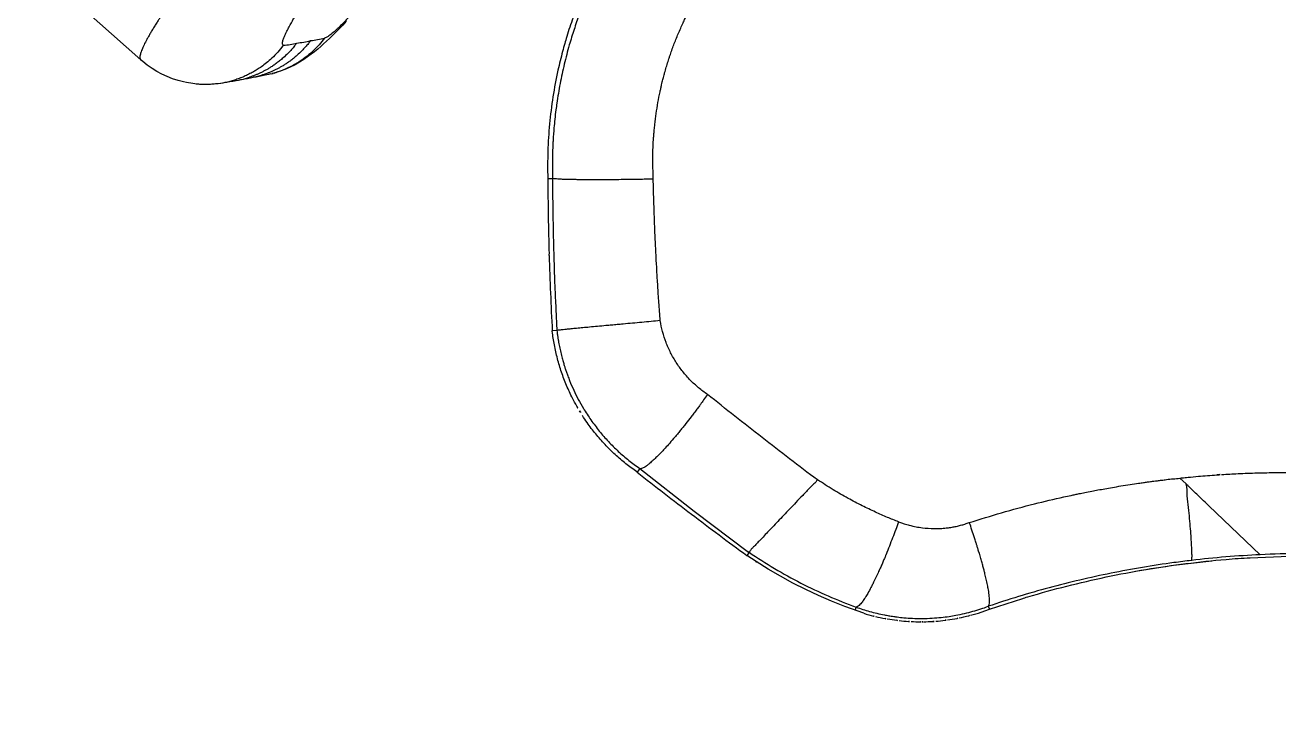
# Model space of a CAD drawing. Header units: millimetres. Extents: x 1145859089 to 1147511753, y -1047484727 to -1047247487.
# Drawn here: x 1146331046 to 1146331303.7, y -1047437019.3 to -1047436878 of the extents above; entities that cross this region are included whole.
import ezdxf
from ezdxf.xclip import XClip

# ---------------------------------------------------------------- set-up
doc = ezdxf.new("R2010")
doc.units = ezdxf.units.MM
doc.header["$LTSCALE"] = 100
doc.header["$MEASUREMENT"] = 0
doc.header["$XCLIPFRAME"] = 2
doc.linetypes.add('CENTERX2', pattern=[4, 2.5, -0.5, 0.5, -0.5])
doc.layers.get('0').update_dxf_attribs({"linetype": 'CONTINUOUS'})
for name, color, linetype in [('L-지중매입', 3, 'CENTERX2'), ('XREF', 135, 'CONTINUOUS'), ('단지배치도$0$W240910', 135, 'CONTINUOUS')]:
    doc.layers.add(name, color=color, linetype=linetype)

# ---------------------------------------------------------------- blocks, each defined once
blk = doc.blocks.new('단지배치도$0$zw$9902')
at = {"layer": '단지배치도$0$W240910', "linetype": 'ByBlock', "ltscale": 20}
for p, q in [((62396.15, -65515.78), (62379.25, -65500.76)), ((62437.66, -65508.67), (62436.95, -65509.41)), ((62438.39, -65507.89), (62437.66, -65508.67)), ((62435.61, -65510.77), (62434.98, -65511.39)), ((62436.26, -65510.11), (62435.61, -65510.77)), ((62436.95, -65509.41), (62436.26, -65510.11)), ((62432.52, -65513.62), (62431.87, -65514.15)), ((62433.14, -65513.08), (62432.52, -65513.62)), ((62433.74, -65512.54), (62433.14, -65513.08)), ((62434.35, -65511.98), (62433.74, -65512.54)), ((62434.98, -65511.39), (62434.35, -65511.98)), ((62396.58, -65516.16), (62396.14, -65515.78)), ((62396.15, -65515.78), (62396.15, -65515.78)), ((62397.51, -65516.89), (62396.58, -65516.16)), ((62428.81, -65516.27), (62427.87, -65516.8)), ((62429.67, -65515.74), (62428.81, -65516.27)), ((62430.46, -65515.2), (62429.67, -65515.74)), ((62431.19, -65514.67), (62430.46, -65515.2)), ((62431.87, -65514.15), (62431.19, -65514.67)), ((62398.48, -65517.57), (62397.51, -65516.89)), ((62399.49, -65518.19), (62398.48, -65517.57)), ((62400.53, -65518.75), (62399.49, -65518.19)), ((62401.6, -65519.24), (62400.53, -65518.75)), ((62421.76, -65518.98), (62421.12, -65519.12)), ((62422.4, -65518.83), (62421.76, -65518.98)), ((62422.89, -65518.71), (62422.4, -65518.83)), ((62424.6, -65518.21), (62423.33, -65518.6)), ((62425.78, -65517.78), (62424.6, -65518.21)), ((62426.87, -65517.3), (62425.78, -65517.78)), ((62427.87, -65516.8), (62426.87, -65517.3)), ((62402.7, -65519.68), (62401.6, -65519.24)), ((62403.83, -65520.05), (62402.7, -65519.68)), ((62404.97, -65520.35), (62403.83, -65520.05)), ((62405.59, -65520.49), (62404.97, -65520.35)), ((62412.05, -65520.72), (62411.64, -65520.76)), ((62412.64, -65520.64), (62412.05, -65520.72)), ((62413.25, -65520.55), (62412.64, -65520.64)), ((62413.86, -65520.46), (62413.25, -65520.55)), ((62414.48, -65520.35), (62413.86, -65520.46)), ((62415.11, -65520.23), (62414.48, -65520.35)), ((62415.75, -65520.1), (62415.11, -65520.23)), ((62416.23, -65520.03), (62415.75, -65520.1)), ((62416.84, -65519.92), (62416.23, -65520.03)), ((62416.87, -65519.85), (62416.4, -65519.96)), ((62417.47, -65519.81), (62416.84, -65519.92)), ((62418.1, -65519.69), (62417.47, -65519.81)), ((62418.74, -65519.55), (62418.1, -65519.69)), ((62419.26, -65519.46), (62418.74, -65519.55)), ((62419.87, -65519.36), (62419.26, -65519.46)), ((62419.87, -65519.29), (62419.39, -65519.4)), ((62420.49, -65519.24), (62419.87, -65519.36)), ((62421.12, -65519.12), (62420.49, -65519.24)), ((62479.81, -65540.18), (62480.78, -65540.17)), ((62480.07, -65555.85), (62480.06, -65555.7)), ((62480.07, -65556), (62480.07, -65555.85)), ((62481.68, -65571.41), (62480.72, -65571.5)), ((62498.72, -65599.79), (62498.18, -65600.53)), ((62498.72, -65599.79), (62509.89, -65608.5)), ((62498.72, -65599.79), (62498.73, -65599.79)), ((62535.24, -65602.08), (62535.21, -65602.11)), ((62609.66, -65601.74), (62609.69, -65601.74)), ((62610.95, -65602.94), (62609.69, -65601.74)), ((62509.89, -65608.5), (62521.08, -65616.93)), ((62614.89, -65606.69), (62615.66, -65607.42)), ((62626.2, -65617.48), (62615.67, -65607.43)), ((62521.17, -65616.99), (62520.7, -65617.65)), ((62522.61, -65618.9), (62520.7, -65617.65)), ((62521.08, -65616.93), (62521.1, -65616.91)), ((62521.12, -65616.94), (62521.09, -65616.92)), ((62521.13, -65616.96), (62521.12, -65616.94)), ((62521.15, -65616.97), (62521.13, -65616.96)), ((62521.16, -65616.98), (62521.15, -65616.97)), ((62521.16, -65616.99), (62521.16, -65616.98)), ((62521.17, -65616.99), (62521.16, -65616.99)), ((62525.09, -65620.45), (62522.61, -65618.9)), ((62549.28, -65617.5), (62549.28, -65617.51)), ((62608.37, -65619.64), (62616.25, -65618.71)), ((62624.15, -65618.09), (62632.08, -65617.79)), ((62626.2, -65617.48), (62626.21, -65617.48)), ((62527.62, -65621.92), (62525.09, -65620.45)), ((62530.19, -65623.32), (62527.62, -65621.92)), ((62600.54, -65620.88), (62608.37, -65619.64)), ((62532.8, -65624.64), (62530.19, -65623.32)), ((62535.44, -65625.88), (62532.8, -65624.64)), ((62538.13, -65627.05), (62535.44, -65625.88)), ((62540.84, -65628.14), (62538.13, -65627.05)), ((62570.54, -65628.69), (62577.44, -65626.45)), ((62544.76, -65629.52), (62540.84, -65628.14)), ((62543.17, -65628.24), (62542.93, -65628.91)), ((62568.84, -65629.28), (62570.54, -65628.69)), ((62570.32, -65628.08), (62570.32, -65628.08)), ((62570.32, -65628.08), (62570.54, -65628.69))]:
    blk.add_line(p, q, dxfattribs=at)
at = {"layer": '단지배치도$0$W240910'}
for radius in [11431.38, 11931.38]:
    blk.add_arc((57394.29, -57699.4), radius, 251.62775, 321.418131, dxfattribs=at)
at = {"layer": '단지배치도$0$W240910', "linetype": 'ByBlock', "ltscale": 20}
for centre, radius, start, end in [((62569.71, -65537.23), 89.91, 163.0571, 164.0213), ((62423.08, -65490.26), 22.69, 276.041, 283.0926), ((62425.66, -65489.25), 23.25, 276.3171, 283.463), ((62428.23, -65488.07), 23.96, 276.8061, 283.7855), ((62570.97, -65537.59), 91.22, 164.0214, 165.0566), ((62396.57, -65515.29), 0.627, 227.6394, 229.6086), ((62418.23, -65499.91), 19.37, 283.9058, 284.8527), ((62418.34, -65500.3), 18.96, 284.8513, 286.1881), ((62418.46, -65500.71), 18.54, 286.1889, 287.3195), ((62418.57, -65501.08), 18.15, 287.3193, 288.5189), ((62412.34, -65500.74), 19.64, 283.3436, 288.2741), ((63088.88, -65538.21), 609.06, 180.18551, 181.6452), ((63088.88, -65538.21), 609.06, 181.67343, 183.13284), ((62518.3, -65567.22), 37.82, 186.4843, 186.6087), ((62521.31, -65566.85), 40.85, 209.5068, 211.0214), ((62521.36, -65566.82), 40.9, 211.0218, 212.6519), ((62519.45, -65569.5), 37.62, 235.4313, 235.5693), ((63056.66, -64889.14), 904.42, 231.86624, 232.75663), ((63056.66, -64889.14), 904.42, 232.75667, 233.65852), ((62575.92, -65535.97), 98.59, 235.9427, 236.1432), ((62577.03, -65534.84), 99.34, 235.7836, 242.922), ((62576.29, -65535.39), 99.28, 237.1977, 237.4829), ((62635.8, -65820.29), 203.03, 96.7106, 97.7352), ((62635.51, -65817.88), 200.61, 92.6566, 96.7086), ((62635.9, -65821.94), 204.69, 90.4065, 92.7158), ((62577.01, -65534.96), 99.23, 242.9018, 250.0614), ((62556.49, -65590.91), 40.35, 253.1026, 256.0561), ((62556.41, -65591.07), 40.19, 284.8255, 288.0269), ((62556.54, -65590.69), 40.58, 256.0534, 256.6146), ((62556.48, -65590.98), 40.28, 256.6117, 259.4773), ((62556.41, -65591.3), 39.96, 259.4802, 260.1305), ((62556.41, -65591.35), 39.9, 260.1308, 262.9566), ((62556.42, -65591.24), 40.02, 262.9548, 263.6498), ((62556.43, -65591.18), 40.08, 263.6503, 266.4481), ((62556.43, -65591.15), 40.1, 266.4479, 267.2055), ((62556.43, -65591.19), 40.06, 267.205, 269.9922), ((62556.43, -65591.28), 39.98, 269.9929, 270.4661), ((62556.43, -65591.23), 40.02, 270.4661, 270.8668), ((62556.42, -65591.17), 40.09, 270.8674, 273.6274), ((62556.42, -65591.15), 40.11, 273.6271, 274.4229), ((62556.43, -65591.19), 40.07, 274.4225, 277.246), ((62556.43, -65591.24), 40.01, 277.2465, 277.9236), ((62556.45, -65591.36), 39.9, 277.9218, 280.7633), ((62556.44, -65591.31), 39.95, 280.7635, 281.4026), ((62556.37, -65590.98), 40.28, 281.4057, 284.2789), ((62556.3, -65590.68), 40.59, 284.2759, 284.8318)]:
    blk.add_arc(centre, radius, start, end, dxfattribs=at)
for points, start_tangent, end_tangent in [([(62495.01, -65487.15), (62492.04, -65491.91), (62489.38, -65496.84), (62487.02, -65501.92), (62484.99, -65507.14), (62483.7, -65511.03)], (-0.555624, -0.831434), (-0.291413, -0.956597)), ([(62493.68, -65491.12), (62493.49, -65491.44), (62493.26, -65491.82), (62492.84, -65492.54), (62492.6, -65492.96), (62492.36, -65493.38), (62492.13, -65493.78), (62491.92, -65494.17), (62491.59, -65494.76), (62491.35, -65495.21), (62491.11, -65495.67), (62490.77, -65496.31), (62490.6, -65496.64), (62490.4, -65497.04), (62490.15, -65497.53), (62489.68, -65498.49), (62489.29, -65499.3), (62488.93, -65500.09), (62488.64, -65500.73), (62488.38, -65501.3), (62488.23, -65501.65), (62488.08, -65502), (62487.93, -65502.35), (62487.78, -65502.7), (62487.63, -65503.05), (62487.49, -65503.4), (62487.34, -65503.76), (62486.29, -65506.47), (62485.2, -65509.59), (62484.23, -65512.75)], (-0.519037, -0.854752), (-0.274649, -0.961545)), ([(62445.32, -65499.89), (62444.34, -65501.04), (62444, -65501.44), (62443.73, -65501.74), (62443.39, -65502.13), (62442.98, -65502.61), (62442.49, -65503.16), (62441.95, -65503.78), (62441.52, -65504.26), (62441.13, -65504.69), (62440.79, -65505.06), (62440.49, -65505.39), (62440.23, -65505.67), (62439.7, -65506.24), (62439.4, -65506.56), (62439.11, -65506.87), (62438.82, -65507.18), (62438.54, -65507.47), (62438.26, -65507.76), (62437.56, -65508.47), (62436.92, -65509.09), (62436.47, -65509.52), (62436.2, -65509.76), (62435.91, -65510.02), (62435.52, -65510.35), (62435.23, -65510.59), (62434.81, -65510.9), (62434.51, -65511.1), (62433.94, -65511.34)], (-0.64872, -0.761027), (-0.975614, -0.219493)), ([(62403.14, -65502.6), (62402.82, -65503.06), (62402.38, -65503.71), (62401.83, -65504.52), (62401.19, -65505.48), (62400.84, -65506), (62400.52, -65506.5), (62399.92, -65507.43), (62399.52, -65508.06), (62399.03, -65508.85), (62398.57, -65509.6), (62398.15, -65510.31), (62397.77, -65510.98), (62397.42, -65511.61), (62397.11, -65512.2)], (-0.49504, -0.86887), (-0.37849, -0.925605)), ([(62425.46, -65512.82), (62425.31, -65512.15), (62425.5, -65511.49), (62425.68, -65511.04), (62425.9, -65510.52), (62426.07, -65510.18), (62426.32, -65509.68), (62426.54, -65509.24), (62426.75, -65508.86), (62426.99, -65508.43), (62427.25, -65507.96), (62427.45, -65507.6), (62427.67, -65507.23), (62427.89, -65506.85), (62428.13, -65506.46), (62428.37, -65506.06), (62428.59, -65505.7), (62428.79, -65505.39), (62429.19, -65504.74)], (-0.896196, 0.443658), (0.534244, 0.84533)), ([(62501.47, -65540.32), (62501.39, -65535.8), (62501.39, -65535.33), (62501.41, -65534.8), (62501.42, -65534.21), (62501.45, -65533.55), (62501.49, -65532.67), (62501.54, -65532.01), (62501.57, -65531.55), (62501.6, -65531.17), (62501.63, -65530.75), (62501.68, -65530.19), (62501.8, -65529.07), (62502.08, -65526.83), (62502.88, -65522.37), (62503.05, -65521.61), (62503.2, -65520.94), (62503.34, -65520.35), (62503.47, -65519.85), (62503.57, -65519.44), (62503.73, -65518.86), (62503.82, -65518.5), (62503.99, -65517.91), (62504.16, -65517.32), (62504.34, -65516.74), (62504.52, -65516.16), (62504.7, -65515.58), (62504.89, -65515), (62505.29, -65513.86), (62505.7, -65512.73), (62506.14, -65511.6), (62506.59, -65510.49), (62507.12, -65509.28), (62507.6, -65508.22), (62508.09, -65507.18), (62508.88, -65505.61)], (-0.032515, 0.999471), (-0.588892, -0.808212)), ([(62397.11, -65512.2), (62396.61, -65513.25), (62396.25, -65514.13), (62396.04, -65514.84), (62395.99, -65515.21), (62396.03, -65515.6), (62396.15, -65515.75)], (-0.532453, -0.846459), (0.738852, -0.673868)), ([(62425.46, -65512.82), (62424.3, -65514.25), (62423.12, -65515.45), (62421.99, -65516.44), (62420.96, -65517.22), (62420.06, -65517.82), (62419.33, -65518.26), (62418.85, -65518.52), (62418.37, -65518.77), (62417.89, -65519.01), (62417.4, -65519.23), (62416.91, -65519.44), (62416.42, -65519.63), (62415.93, -65519.8), (62415.43, -65519.97), (62413.47, -65520.48), (62411.64, -65520.76)], (-0.597738, -0.801692), (-0.994124, -0.108246)), ([(62428.21, -65512.36), (62427.76, -65512.95), (62427.16, -65513.66), (62426.4, -65514.48), (62425.44, -65515.39), (62424.7, -65516.02), (62423.98, -65516.56), (62423.31, -65517.04), (62422.68, -65517.44), (62422.12, -65517.77), (62421.54, -65518.09), (62420.95, -65518.39), (62420.37, -65518.66), (62419.79, -65518.91), (62419.21, -65519.14), (62418.64, -65519.34), (62418.5, -65519.39)], (-0.594659, -0.803978), (-0.94957, -0.313554)), ([(62431.07, -65511.86), (62430.61, -65512.45), (62430.02, -65513.16), (62429.25, -65513.98), (62428.3, -65514.88), (62427.55, -65515.5), (62426.84, -65516.05), (62426.17, -65516.52), (62425.54, -65516.92), (62424.97, -65517.26), (62424.39, -65517.58), (62423.81, -65517.87), (62423.22, -65518.15), (62422.64, -65518.39), (62422.07, -65518.62), (62421.69, -65518.75)], (-0.59611, -0.802903), (-0.944274, -0.32916)), ([(62433.94, -65511.34), (62432.8, -65512.73), (62431.47, -65514.08), (62429.95, -65515.34), (62428.25, -65516.49), (62426.37, -65517.48), (62424.34, -65518.29)], (-0.601385, -0.798959), (-0.948207, -0.317654)), ([(62484.23, -65512.75), (62483.19, -65516.7), (62482.33, -65520.7), (62481.66, -65524.73), (62481.47, -65526.08), (62481.25, -65528), (62481.08, -65529.78), (62480.96, -65531.22), (62480.89, -65532.33), (62480.87, -65532.73), (62480.84, -65533.39), (62480.82, -65533.97), (62480.79, -65534.64), (62480.77, -65535.39), (62480.75, -65536.24), (62480.75, -65536.9), (62480.74, -65537.67), (62480.75, -65538.58), (62480.76, -65539.51), (62480.78, -65540.17)], (-0.277461, -0.960737), (0.032071, -0.999486)), ([(62482.84, -65514.07), (62481.9, -65517.91), (62480.86, -65523.42), (62480.17, -65528.98), (62479.82, -65534.58), (62479.81, -65540.18)], (-0.257861, -0.966182), (0.031073, -0.999517)), ([(62421.69, -65518.75), (62421.5, -65518.82), (62420.93, -65519), (62419.87, -65519.29)], (-0.944274, -0.32916), (-0.971542, -0.236868)), ([(62411.64, -65520.76), (62411.55, -65520.77), (62410.48, -65520.85), (62409.41, -65520.88), (62408.34, -65520.84), (62407.27, -65520.75), (62405.59, -65520.48)], (-0.994124, -0.108246), (-0.980046, 0.198771)), ([(62501.47, -65540.32), (62500.7, -65540.33), (62499.59, -65540.35), (62498.88, -65540.37), (62498.32, -65540.37), (62497.93, -65540.38), (62497.46, -65540.39), (62496.77, -65540.4), (62495.83, -65540.41), (62493.96, -65540.43), (62492.09, -65540.44), (62490.33, -65540.45), (62488.73, -65540.45), (62487.28, -65540.44), (62486.32, -65540.43), (62485.42, -65540.42), (62484.6, -65540.4), (62483.52, -65540.38), (62482.63, -65540.35), (62481.89, -65540.31), (62481.32, -65540.27), (62480.78, -65540.17)], (-0.999761, -0.021871), (-0.777045, 0.629445)), ([(62480.78, -65540.17), (62480.78, -65540.85), (62480.79, -65541.74), (62480.79, -65542.82), (62480.8, -65544.11), (62480.82, -65545.46), (62480.83, -65546.56), (62480.84, -65547.41), (62480.87, -65548.8), (62480.9, -65550.56), (62480.94, -65552.35), (62480.98, -65554.07), (62481.03, -65555.82)], (0.002349, -0.999997), (0.028609, -0.999591)), ([(62502.9, -65569.39), (62502.63, -65565.67), (62502.41, -65562.24), (62502.22, -65559.11), (62502.07, -65556.27), (62502.02, -65555.29), (62501.94, -65553.68), (62501.85, -65551.79), (62501.79, -65550.24), (62501.74, -65549.04), (62501.71, -65548.2), (62501.69, -65547.68), (62501.66, -65546.83), (62501.62, -65545.52), (62501.58, -65544.22), (62501.54, -65542.92), (62501.5, -65541.62), (62501.47, -65540.32)], (-0.055624, 0.998452), (-0.036442, 0.999336)), ([(62481.03, -65555.82), (62481.19, -65560.9), (62481.3, -65563.62), (62481.37, -65565.15), (62481.48, -65567.52), (62481.68, -65571.41)], (0.028609, -0.999591), (0.054976, -0.998488)), ([(62502.9, -65569.39), (62501.04, -65569.56), (62499.12, -65569.74), (62497.18, -65569.92), (62495.26, -65570.1), (62494.08, -65570.21), (62492.91, -65570.31), (62491.74, -65570.42), (62490.02, -65570.58), (62488.38, -65570.73), (62487.69, -65570.8), (62487.01, -65570.86), (62486.36, -65570.92), (62485.73, -65570.98), (62484.57, -65571.09), (62483.57, -65571.19), (62482.98, -65571.25), (62482.54, -65571.3), (62482.15, -65571.35), (62481.68, -65571.41)], (-0.995927, -0.090162), (-0.954079, -0.299554)), ([(62512.63, -65584.56), (62510.79, -65583.18), (62509.09, -65581.6), (62507.56, -65579.87), (62506.21, -65577.99), (62505.05, -65575.98), (62504.11, -65573.86), (62503.39, -65571.65), (62502.9, -65569.39)], (-0.837849, 0.545903), (-0.172366, 0.985033)), ([(62485.76, -65586.97), (62484.89, -65585.35), (62483.67, -65582.71), (62482.63, -65579.99), (62481.8, -65577.21), (62481.16, -65574.37), (62480.73, -65571.58)], (-0.492529, 0.870296), (-0.115088, 0.993355)), ([(62481.68, -65571.41), (62481.74, -65571.93), (62481.85, -65572.67), (62481.94, -65573.3), (62482.03, -65573.82), (62482.15, -65574.42), (62482.27, -65575.02), (62482.4, -65575.62), (62482.54, -65576.24), (62482.69, -65576.81), (62482.82, -65577.33), (62482.95, -65577.8), (62483.08, -65578.22), (62483.19, -65578.58), (62483.39, -65579.22), (62483.52, -65579.6), (62483.64, -65579.97), (62483.91, -65580.72), (62484.3, -65581.72), (62485.14, -65583.67), (62486.08, -65585.57), (62487.12, -65587.41)], (0.114323, -0.993444), (0.514564, -0.857452)), ([(62512.63, -65584.56), (62511.83, -65585.69), (62511.19, -65586.59), (62510.72, -65587.23), (62510.44, -65587.6), (62510.43, -65587.61)], (-0.576089, -0.817387), (-0.597111, -0.802159)), ([(62535.21, -65602.11), (62523.85, -65593.42), (62512.63, -65584.56)], (-0.803204, 0.595704), (-0.7825, 0.622651)), ([(62487.12, -65587.41), (62488.68, -65589.8), (62490.39, -65592.08), (62492.27, -65594.23), (62494.29, -65596.24), (62496.45, -65598.1), (62498.73, -65599.79)], (0.514564, -0.857452), (0.823471, -0.567359)), ([(62510.43, -65587.61), (62510.14, -65588), (62509.84, -65588.4), (62509.26, -65589.16), (62508.18, -65590.55), (62507.59, -65591.28), (62507.02, -65591.99), (62506.45, -65592.68), (62505.9, -65593.33), (62504.86, -65594.54), (62503.9, -65595.61), (62503.25, -65596.31), (62502.63, -65596.95), (62502.04, -65597.53), (62501.25, -65598.27), (62500.56, -65598.87), (62500.12, -65599.2), (62499.74, -65599.46), (62499.41, -65599.65), (62498.73, -65599.79)], (-0.597111, -0.802159), (-0.942318, 0.33472)), ([(62498.11, -65600.47), (62495.85, -65598.79), (62493.64, -65596.9), (62491.57, -65594.85), (62489.65, -65592.66), (62487.89, -65590.34), (62486.92, -65588.89)], (-0.823447, 0.567394), (-0.539533, 0.841965)), ([(62609.69, -65601.74), (62610.15, -65601.69), (62611.37, -65601.57), (62613.49, -65601.37), (62617.25, -65601.08)], (0.995229, 0.097565), (0.997202, 0.074755)), ([(62617.25, -65601.08), (62617.92, -65601.03), (62618.27, -65601.02)], (0.997202, 0.074755), (1, 0.000976)), ([(62618.27, -65601.01), (62621.64, -65600.82), (62625.59, -65600.67)], (0.998665, 0.051657), (0.9997, 0.024499)), ([(62625.59, -65600.67), (62629.49, -65600.59), (62634.26, -65600.59)], (0.9997, 0.024499), (0.99998, -0.006259)), ([(62535.21, -65602.11), (62533.68, -65603.71), (62532.19, -65605.28), (62530.77, -65606.76)], (-0.563767, -0.825934), (-0.599638, -0.800272)), ([(62551.87, -65610.7), (62549.6, -65609.8), (62547.11, -65608.71), (62544.4, -65607.42), (62541.51, -65605.9), (62538.44, -65604.12), (62535.24, -65602.08)], (-0.938012, 0.346604), (-0.831977, 0.55481)), ([(62591.61, -65604.41), (62592.86, -65604.18), (62594.26, -65603.92), (62595.83, -65603.64), (62597.56, -65603.36), (62599.47, -65603.05), (62601.2, -65602.8), (62602.23, -65602.65), (62603.05, -65602.53), (62603.65, -65602.45), (62604.03, -65602.4), (62604.69, -65602.32), (62605.07, -65602.27), (62605.93, -65602.16), (62606.95, -65602.04)], (0.984413, 0.17587), (0.979501, 0.20144)), ([(62606.95, -65602.04), (62608.3, -65601.89), (62609.66, -65601.74)], (0.979501, 0.20144), (0.968571, 0.248738)), ([(62611.47, -65607.8), (62611.22, -65605.37), (62610.95, -65602.94)], (-0.098844, 0.995103), (-0.335517, 0.942034)), ([(62614.89, -65606.7), (62613.45, -65605.32), (62612.37, -65604.29), (62611.64, -65603.59), (62610.95, -65602.94)], (-0.781061, 0.624455), (-0.72364, 0.690178)), ([(62566.39, -65610.88), (62573.05, -65608.85), (62579.8, -65607.03), (62585.81, -65605.61), (62587.35, -65605.28), (62588.14, -65605.11), (62588.99, -65604.93), (62590.14, -65604.7), (62591.61, -65604.41)], (0.955887, 0.293736), (0.984413, 0.17587)), ([(62530.77, -65606.76), (62529.5, -65608.1), (62528.26, -65609.4), (62527.07, -65610.65), (62525.97, -65611.8), (62524.95, -65612.87), (62524.03, -65613.85), (62523.23, -65614.68), (62522.53, -65615.41), (62521.96, -65616.01), (62521.53, -65616.46), (62521.09, -65616.92)], (-0.599638, -0.800272), (-0.989283, 0.146014)), ([(62612.07, -65618.64), (62612.18, -65617.82), (62612.17, -65616.9), (62612.11, -65615.64), (62612.01, -65614.05), (62611.87, -65612.17), (62611.69, -65610.06), (62611.47, -65607.8)], (0.3751, 0.926984), (-0.098844, 0.995103)), ([(62551.87, -65610.7), (62551.29, -65612.33), (62550.66, -65614.01), (62550, -65615.72), (62549.32, -65617.42), (62549.28, -65617.51)], (-0.331064, -0.943608), (-0.381837, -0.92423)), ([(62551.87, -65610.7), (62552.29, -65610.86), (62553.03, -65611.11), (62554.09, -65611.42), (62555.48, -65611.73), (62556.13, -65611.84), (62556.78, -65611.94), (62559.18, -65612.1), (62560.02, -65612.1), (62560.76, -65612.06), (62561.39, -65612.01), (62561.91, -65611.95), (62562.33, -65611.9), (62562.87, -65611.81), (62563.28, -65611.74), (62563.73, -65611.65), (62564.19, -65611.54), (62564.63, -65611.43), (62565.53, -65611.17), (62566.39, -65610.88)], (0.939633, -0.342185), (0.944518, 0.328459)), ([(62568.4, -65616.93), (62568.17, -65616.18), (62567.96, -65615.51), (62567.77, -65614.93), (62567.61, -65614.43), (62567.46, -65613.99), (62566.93, -65612.42), (62566.39, -65610.88)], (-0.392147, 0.919903), (-0.518947, 0.854806)), ([(62549.28, -65617.5), (62549.17, -65617.77), (62548.89, -65618.44), (62548.57, -65619.19), (62548.21, -65620.01), (62547.78, -65620.96), (62547.29, -65622.01), (62546.75, -65623.13), (62546.57, -65623.5), (62546.38, -65623.86), (62546.2, -65624.21), (62545.54, -65625.42), (62545, -65626.32), (62544.51, -65627.05), (62543.95, -65627.74), (62543.17, -65628.24)], (-0.381765, -0.924259), (-0.999824, 0.018785)), ([(62570.32, -65628.08), (62570.51, -65627.74), (62570.59, -65627.07), (62570.53, -65626.06), (62570.35, -65624.72), (62570.15, -65623.65), (62569.9, -65622.49), (62569.64, -65621.4), (62569.45, -65620.66), (62569.23, -65619.84), (62568.99, -65618.95), (62568.71, -65617.99), (62568.4, -65616.93)], (0.80687, 0.590729), (-0.392147, 0.919903)), ([(62608.47, -65619.1), (62601.99, -65620.09), (62595.55, -65621.28), (62589.15, -65622.68), (62582.81, -65624.28), (62576.53, -65626.08), (62570.32, -65628.08)], (-0.990917, -0.134476), (-0.946937, -0.321419)), ([(62577.23, -65626.51), (62578.44, -65626.14), (62586.45, -65623.93), (62594.53, -65622.05), (62602.69, -65620.51), (62610.91, -65619.31), (62619.17, -65618.44), (62624.15, -65618.09)], (0.956244, 0.292571), (0.998846, 0.048024)), ([(62543.17, -65628.24), (62545.91, -65629.12), (62548.98, -65629.84), (62549.88, -65630.01), (62550.35, -65630.09), (62550.92, -65630.17), (62551.6, -65630.27), (62553, -65630.42), (62554.72, -65630.53), (62556.75, -65630.58)], (0.939933, -0.34136), (0.999957, 0.009314)), ([(62556.75, -65630.58), (62558.8, -65630.51), (62560.64, -65630.36), (62562.25, -65630.16), (62563.63, -65629.93), (62565.45, -65629.55), (62567.17, -65629.11), (62568.79, -65628.62), (62570.32, -65628.08)], (0.999957, 0.009314), (0.935931, 0.352184))]:
    blk.add_spline(points, degree=3, dxfattribs=dict(at, start_tangent=start_tangent, end_tangent=end_tangent))
blk = doc.blocks.new('단지배치도')
blk.add_blockref('단지배치도$0$zw$9902', (141034.19, 142437.16))

msp = doc.modelspace()

# ---------------------------------------------------------------- linework, layer by layer
at = {"layer": 'L-지중매입', "ltscale": 2}
msp.add_arc((1146292364.149594, -1047402174.186541, 0), 45716.750817, 303.4822833292, 333.0437788935, dxfattribs=at)

# ---------------------------------------------------------------- block references
at = {"layer": 'XREF'}
ref = msp.add_blockref('단지배치도', (1146127639.433662, -1047513806.462535), dxfattribs=at)
XClip(ref).set_block_clipping_path([(72982.4064819524, 34919.7593965302), (360382.4067475507, 255319.7593436702)])

doc.saveas('drawing.dxf')
